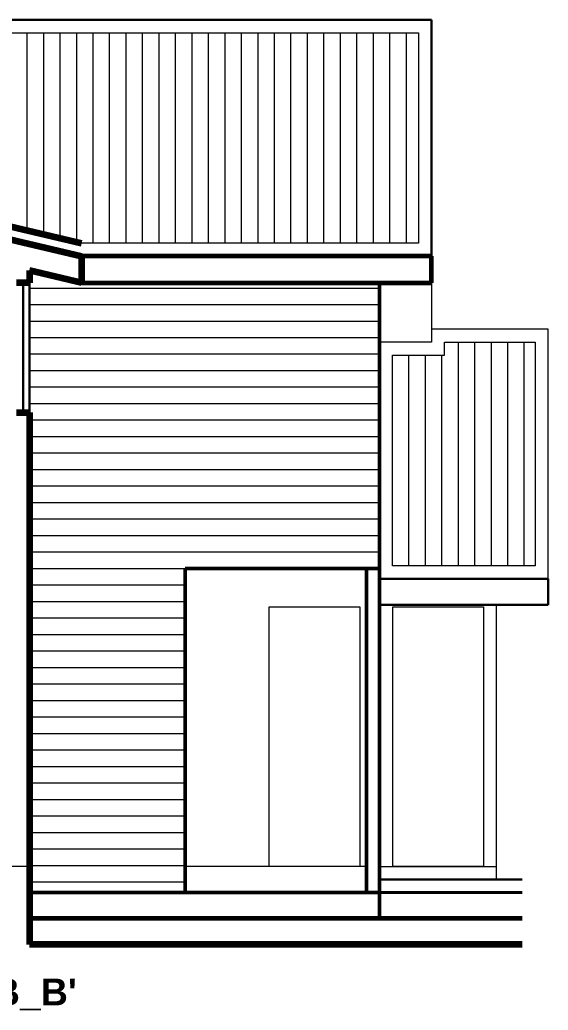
# Model space of a CAD drawing. Header units: millimetres. Extents: x 1119.4 to 1171.3, y 270.1 to 301.5.
# Drawn here: x 1158.08 to 1162.15, y 271.11 to 278.74 of the extents above; entities that cross this region are included whole.
import ezdxf

# ---------------------------------------------------------------- set-up
doc = ezdxf.new("R2010")
doc.units = ezdxf.units.MM
for name, color, linetype, lineweight in [('01', 146, 'Continuous', 9), ('02', 196, 'Continuous', 20), ('03', 116, 'Continuous', 30), ('04', 20, 'Continuous', 40), ('05', 5, 'Continuous', 50), ('06', 192, 'Continuous', 60), ('1 MARGEN', 254, 'Continuous', 100), ('cotas', 86, 'Continuous', 15)]:
    doc.layers.add(name, color=color, linetype=linetype, lineweight=lineweight)
doc.styles.get("Standard").update_dxf_attribs({"font": 'ARIALN.TTF'})

msp = doc.modelspace()

# ---------------------------------------------------------------- hatches: boundary and pattern name
at = {"layer": '01'}
h = msp.add_hatch(dxfattribs=at)
h.set_pattern_fill('LINE', color=256, scale=0.04, angle=90, style=0)
h.set_pattern_definition([(90, (1160.953709268765, 274.530076878323), (-0.127, 7.776250346772096e-18), [])])
h.paths.add_polyline_path([(1162.053709268764, 276.2542720002749), (1161.353709268764, 276.2542720002749), (1161.353709268764, 276.1542720002751), (1160.953709268765, 276.1542720002749), (1160.953709268765, 274.530076878323), (1162.053709268764, 274.5300768783231)])

# ---------------------------------------------------------------- linework, layer by layer
msp.add_lwpolyline([(1160.953709268765, 276.1542720002749), (1161.353709268764, 276.1542720002751), (1161.353709268764, 276.2542720002749), (1162.053709268764, 276.2542720002749), (1162.053709268764, 274.5300768783231), (1160.953709268766, 274.530076878323)], close=True, dxfattribs=at)
at = {"layer": '02', "color": 26}
for p, q in [((1158.140221914545, 277.1138718674068), (1158.140221914545, 278.6350524880794)), ((1158.267221914546, 277.0841317701652), (1158.267221914546, 278.6350524880794)), ((1158.394221914546, 277.0543916729235), (1158.394221914546, 278.6350524880795)), ((1158.521221914546, 277.0246515756819), (1158.521221914546, 278.6350524880795)), ((1158.648221914546, 277.016060708918), (1158.648221914546, 278.6350524880795)), ((1158.775221914545, 277.016060708918), (1158.775221914545, 278.6350524880795)), ((1158.902221914546, 277.016060708918), (1158.902221914546, 278.6350524880795)), ((1159.029221914546, 277.016060708918), (1159.029221914546, 278.6350524880795)), ((1159.156221914546, 277.016060708918), (1159.156221914546, 278.6350524880795)), ((1159.283221914545, 277.016060708918), (1159.283221914545, 278.6350524880795)), ((1159.410221914545, 277.016060708918), (1159.410221914545, 278.6350524880795)), ((1159.537221914546, 277.016060708918), (1159.537221914546, 278.6350524880795)), ((1159.664221914546, 277.016060708918), (1159.664221914546, 278.6350524880795)), ((1159.791221914546, 277.016060708918), (1159.791221914546, 278.6350524880795)), ((1159.918221914545, 277.016060708918), (1159.918221914545, 278.6350524880795)), ((1160.045221914545, 277.016060708918), (1160.045221914545, 278.6350524880795)), ((1160.172221914546, 277.016060708918), (1160.172221914546, 278.6350524880795)), ((1160.299221914546, 277.016060708918), (1160.299221914546, 278.6350524880795)), ((1160.426221914546, 277.016060708918), (1160.426221914546, 278.6350524880795)), ((1160.553221914545, 277.016060708918), (1160.553221914545, 278.6350524880795)), ((1160.680221914546, 277.016060708918), (1160.680221914546, 278.6350524880795)), ((1160.807221914546, 277.016060708918), (1160.807221914546, 278.6350524880795)), ((1160.934221914546, 277.016060708918), (1160.934221914546, 278.6350524880795)), ((1161.061221914546, 277.016060708918), (1161.061221914546, 278.6350524880795)), ((1156.904684738952, 277.403202542586), (1158.557907742106, 277.016060708918))]:
    msp.add_line(p, q, dxfattribs=at)
at = {"layer": '02'}
for p, q in [((1158.157907742105, 276.6700524880791), (1160.853709268765, 276.6700524880791)), ((1161.253709268763, 276.7110524880791), (1161.253709268764, 276.2542720002749)), ((1158.157907742105, 276.5430524880791), (1160.853709268765, 276.5430524880791)), ((1158.157907742105, 276.4160524880791), (1160.853709268765, 276.4160524880791)), ((1162.153709268764, 276.3542720002749), (1161.253709268764, 276.3542720002749)), ((1162.153709268764, 274.4300768783232), (1162.153709268764, 276.3542720002749)), ((1158.157907742105, 276.2890524880792), (1160.853709268765, 276.2890524880792)), ((1161.253709268763, 276.2542720002749), (1160.853709268765, 276.2542720002748)), ((1158.157907742105, 276.1620524880791), (1160.853709268765, 276.1620524880791)), ((1158.157907742105, 276.0350524880791), (1160.853709268765, 276.0350524880791)), ((1158.157907742105, 275.9080524880792), (1160.853709268765, 275.9080524880791)), ((1158.157907742105, 275.7810524880791), (1160.853709268765, 275.7810524880791)), ((1158.157907742105, 275.6540524880791), (1160.853709268765, 275.6540524880791)), ((1158.157907742105, 275.5270524880792), (1160.853709268765, 275.5270524880791)), ((1158.157907742105, 275.4000524880792), (1160.853709268765, 275.4000524880792)), ((1158.157907742105, 275.2730524880791), (1160.853709268765, 275.2730524880791)), ((1158.157907742105, 275.1460524880791), (1160.853709268765, 275.1460524880791)), ((1158.157907742105, 275.0190524880791), (1160.853709268765, 275.0190524880791)), ((1158.157907742105, 274.8920524880791), (1160.853709268765, 274.8920524880791)), ((1158.157907742105, 274.7650524880792), (1160.853709268766, 274.7650524880792)), ((1158.157907742105, 274.6380524880791), (1160.853709268766, 274.6380524880791)), ((1158.157907742105, 274.5110524880791), (1159.355808505435, 274.5110524880791)), ((1158.157907742105, 274.3840524880792), (1159.355808505435, 274.3840524880792)), ((1158.157907742105, 274.2570524880791), (1159.355808505435, 274.2570524880791)), ((1161.753709268764, 274.2300768783228), (1161.753709268764, 272.1150524880793)), ((1158.157907742105, 274.1300524880791), (1159.355808505435, 274.1300524880792)), ((1158.157907742105, 274.0030524880792), (1159.355808505435, 274.0030524880792)), ((1158.157907742105, 273.8760524880792), (1159.355808505435, 273.876052488079)), ((1158.157907742105, 273.7490524880791), (1159.355808505435, 273.7490524880791)), ((1158.157907742105, 273.6220524880791), (1159.355808505435, 273.6220524880791)), ((1158.157907742105, 273.4950524880791), (1159.355808505435, 273.4950524880791)), ((1158.157907742105, 273.3680524880791), (1159.355808505435, 273.3680524880791)), ((1158.157907742105, 273.2410524880792), (1159.355808505435, 273.2410524880792)), ((1158.157907742105, 273.1140524880791), (1159.355808505435, 273.1140524880791)), ((1158.157907742105, 272.9870524880791), (1159.355808505435, 272.987052488079)), ((1158.157907742105, 272.8600524880791), (1159.355808505435, 272.8600524880791)), ((1158.157907742105, 272.7330524880791), (1159.355808505435, 272.7330524880791)), ((1158.157907742105, 272.6060524880792), (1159.355808505435, 272.6060524880792)), ((1158.157907742105, 272.4790524880791), (1159.355808505435, 272.4790524880791)), ((1158.157907742105, 272.3520524880792), (1159.355808505435, 272.352052488079)), ((1158.157907742106, 272.2250524880792), (1159.355808505435, 272.2250524880791)), ((1158.157907742106, 272.2150524880794), (1153.553709268764, 272.2150524880794)), ((1160.753709268766, 272.2150524880796), (1159.355808505435, 272.2150524880794)), ((1160.853709268766, 272.2150524880796), (1161.753709268764, 272.2150524880796)), ((1158.157907742106, 272.0980524880791), (1159.355808505435, 272.0980524880791))]:
    msp.add_line(p, q, dxfattribs=at)
at = {"layer": '02', "color": 26}
msp.add_lwpolyline([(1156.904684738952, 277.403202542586), (1155.473221914545, 278.6350524880794), (1161.153709268764, 278.6350524880795), (1161.153709268764, 277.016060708918), (1158.557907742105, 277.016060708918)], dxfattribs=at)
at = {"layer": '02'}
for points in [[(1160.003709268763, 274.2150524880796), (1160.703709268764, 274.2150524880796), (1160.703709268764, 272.2150524880797), (1160.003709268763, 272.2150524880797)], [(1160.956412336279, 274.2150524880796), (1161.656412336279, 274.2150524880796), (1161.656412336279, 272.2150524880797), (1160.956412336279, 272.2150524880797)]]:
    msp.add_lwpolyline(points, close=True, dxfattribs=at)
at = {"layer": '03'}
for p, q in [((1155.203709268764, 278.7350524880794), (1161.253709268763, 278.7350524880794)), ((1161.253709268763, 278.7350524880794), (1161.253709268763, 276.9160607089179)), ((1158.107907742105, 276.7110524880788), (1158.107907742105, 275.7110524880788)), ((1158.157907742105, 276.7110524880788), (1158.157907742105, 275.7110524880788)), ((1160.853709268766, 274.4300768783232), (1162.153709268764, 274.4300768783232)), ((1162.153709268764, 274.4300768783231), (1162.153709268764, 274.230076878323)), ((1160.853709268766, 274.230076878323), (1162.153709268764, 274.230076878323)), ((1161.953394901165, 272.1150524880793), (1160.853709268766, 272.1150524880792))]:
    msp.add_line(p, q, dxfattribs=at)
at = {"layer": '04'}
msp.add_line((1161.953394901165, 272.0150524880795), (1160.853709268766, 272.0150524880795), dxfattribs=at)
at = {"layer": '05'}
for p, q in [((1160.853709268765, 276.7110524880791), (1160.853709268766, 271.8150524880796)), ((1160.853709268765, 274.5110524880791), (1159.355808505435, 274.5110524880791)), ((1159.355808505435, 274.5110524880791), (1159.355808505435, 272.0150524880796)), ((1160.753709268766, 274.5110524880791), (1160.753709268766, 272.0150524880795)), ((1160.853709268765, 274.5110524880791), (1160.853709268766, 271.8150524880796)), ((1160.853709268766, 272.0150524880795), (1158.157907742105, 272.0150524880796))]:
    msp.add_line(p, q, dxfattribs=at)
at = {"layer": '06'}
for p, q in [((1161.253709268763, 276.9160607089181), (1158.557907742106, 276.9160607089179)), ((1161.253709268763, 276.7110524880791), (1161.253709268763, 276.9160607089179)), ((1158.557907742106, 276.7110524880791), (1161.253709268763, 276.7110524880791)), ((1161.953394901165, 271.8150524880795), (1158.157907742105, 271.8150524880797))]:
    msp.add_line(p, q, dxfattribs=at)
at = {"layer": '1 MARGEN'}
for p, q in [((1156.904684738952, 277.403202542586), (1158.557907742106, 277.016060708918)), ((1156.853709268763, 277.3151396720376), (1158.557907742106, 276.9160607089179)), ((1156.853709268763, 277.3151396720376), (1158.557907742106, 276.9160607089179)), ((1158.557907742106, 276.9160607089179), (1158.557907742106, 276.7110524880791)), ((1158.557907742106, 276.7110524880791), (1158.157907742105, 276.8047220856904)), ((1158.157907742105, 276.8047220856905), (1158.157907742105, 276.7110524880788)), ((1158.157907742105, 276.8047220856905), (1158.157907742105, 276.7110524880788)), ((1158.157907742105, 276.7110524880788), (1158.057907742105, 276.7110524880788)), ((1158.057907742105, 275.7110524880788), (1158.157907742105, 275.7110524880788)), ((1158.157907742105, 275.7110524880788), (1158.157907742105, 274.4300768783232)), ((1158.157907742105, 275.7110524880788), (1158.157907742105, 271.6150524880795)), ((1161.953394901165, 271.6150524880795), (1158.157907742105, 271.6150524880795))]:
    msp.add_line(p, q, dxfattribs=at)

# ---------------------------------------------------------------- texts
at = {"layer": 'cotas', "insert": (1153.875862411265, 271.3535415643574), "char_height": 0.206976, "width": 10.21889305527503, "attachment_point": 1}
msp.add_mtext("{\\fArial|b1|i0|c0|p34;TRANSVERSALAL CUTTING B_B'}", dxfattribs=at)

doc.saveas('drawing.dxf')
